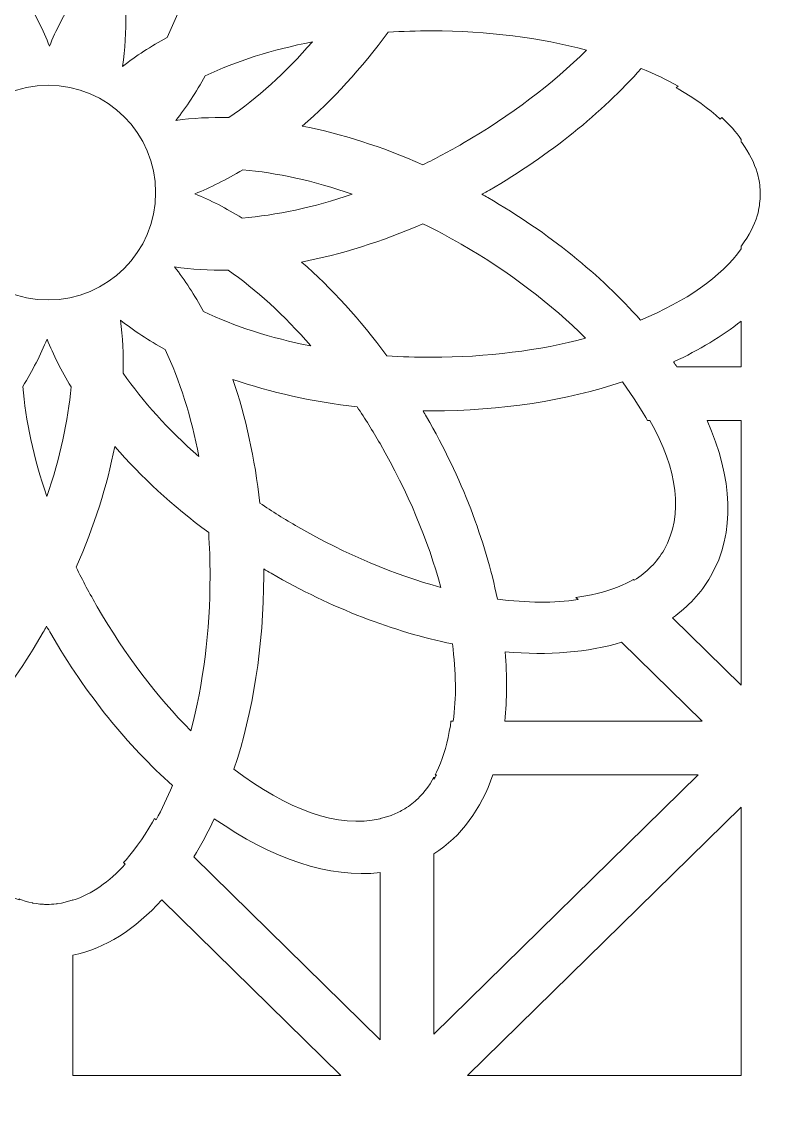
# Model space of a CAD drawing. Header units: centimetres. Extents: x -8.9 to 5.7, y -11.4 to 13.6.
# Drawn here: x -5.725 to -3.988, y 9.296 to 11.79 of the extents above; entities that cross this region are included whole.
import ezdxf

# ---------------------------------------------------------------- set-up
doc = ezdxf.new("R2010")
doc.units = ezdxf.units.CM
doc.header["$MEASUREMENT"] = 0
doc.layers.add('layer 1', color=7, linetype='Continuous')

msp = doc.modelspace()

# ---------------------------------------------------------------- linework, layer by layer
at = {"layer": 'layer 1', "color": 177, "lineweight": 9}
for points, knots in [([(-2.44733, 13.6334), (-2.44733, 13.6334), (-2.44733, 13.37125), (-2.44733, 13.37125), (-2.44733, 13.37125), (-2.44733, 13.37125), (-2.44733, 13.19951), (-2.44733, 13.19951), (-2.44733, 13.19951), (-2.44733, 13.19951), (-2.44733, 11.94322), (-2.44733, 11.94322), (-2.44733, 11.94322), (-2.44733, 11.94322), (-2.44733, 11.77148), (-2.44733, 11.77148), (-2.44733, 11.77148), (-2.44733, 11.77148), (-2.44733, 11.73584), (-2.44733, 11.73584), (-2.44733, 11.73584), (-2.44733, 11.73584), (-2.44733, 11.5641), (-2.44733, 11.5641), (-2.44733, 11.5641), (-2.44733, 11.5641), (-2.44733, 10.30781), (-2.44733, 10.30781), (-2.44733, 10.30781), (-2.44733, 10.30781), (-2.44733, 10.13607), (-2.44733, 10.13607), (-2.44733, 10.13607), (-2.44733, 10.13607), (-2.44733, 10.10043), (-2.44733, 10.10043), (-2.44733, 10.10043), (-2.44733, 10.10043), (-2.44733, 9.92869), (-2.44733, 9.92869), (-2.44733, 9.92869), (-2.44733, 9.92869), (-2.44733, 8.6724), (-2.44733, 8.6724), (-2.44733, 8.6724), (-2.44733, 8.6724), (-2.44733, 8.50066), (-2.44733, 8.50066), (-2.44733, 8.50066), (-2.44733, 8.50066), (-2.44733, 8.46502), (-2.44733, 8.46502), (-2.44733, 8.46502), (-2.44733, 8.46502), (-2.44733, 8.29328), (-2.44733, 8.29328), (-2.44733, 8.29328), (-2.44733, 8.29328), (-2.44733, 7.03699), (-2.44733, 7.03699), (-2.44733, 7.03699), (-2.44733, 7.03699), (-2.44733, 6.86525), (-2.44733, 6.86525), (-2.44733, 6.86525), (-2.44733, 6.86525), (-2.44733, 6.82962), (-2.44733, 6.82962), (-2.44733, 6.82962), (-2.44733, 6.82962), (-2.44733, 6.65787), (-2.44733, 6.65787), (-2.44733, 6.65787), (-2.44733, 6.65787), (-2.44733, 5.40159), (-2.44733, 5.40159), (-2.44733, 5.40159), (-2.44733, 5.40159), (-2.44733, 5.22984), (-2.44733, 5.22984), (-2.44733, 5.22984), (-2.44733, 5.22984), (-2.44733, 5.19421), (-2.44733, 5.19421), (-2.44733, 5.19421), (-2.44733, 5.19421), (-2.44733, 5.02246), (-2.44733, 5.02246), (-2.44733, 5.02246), (-2.44733, 5.02246), (-2.44733, 3.76618), (-2.44733, 3.76618), (-2.44733, 3.76618), (-2.44733, 3.76618), (-2.44733, 3.59443), (-2.44733, 3.59443), (-2.44733, 3.59443), (-2.44733, 3.59443), (-2.44733, 3.5588), (-2.44733, 3.5588), (-2.44733, 3.5588), (-2.44733, 3.5588), (-2.44733, 3.38706), (-2.44733, 3.38706), (-2.44733, 3.38706), (-2.44733, 3.38706), (-2.44733, 2.13077), (-2.44733, 2.13077), (-2.44733, 2.13077), (-2.44733, 2.13077), (-2.44733, 1.95902), (-2.44733, 1.95902), (-2.44733, 1.95902), (-2.44733, 1.95902), (-2.44733, 1.92339), (-2.44733, 1.92339), (-2.44733, 1.92339), (-2.44733, 1.92339), (-2.44733, 1.75165), (-2.44733, 1.75165), (-2.44733, 1.75165), (-2.44733, 1.75165), (-2.44733, 0.49536), (-2.44733, 0.49536), (-2.44733, 0.49536), (-2.44733, 0.49536), (-2.44733, 0.32362), (-2.44733, 0.32362), (-2.44733, 0.32362), (-2.44733, 0.32362), (-2.44733, 0.28798), (-2.44733, 0.28798), (-2.44733, 0.28798), (-2.44733, 0.28798), (-2.44733, 0.11624), (-2.44733, 0.11624), (-2.44733, 0.11624), (-2.44733, 0.11624), (-2.44733, -1.14005), (-2.44733, -1.14005), (-2.44733, -1.14005), (-2.44733, -1.14005), (-2.44733, -1.31179), (-2.44733, -1.31179), (-2.44733, -1.31179), (-2.44733, -1.31179), (-2.44733, -1.34743), (-2.44733, -1.34743), (-2.44733, -1.34743), (-2.44733, -1.34743), (-2.44733, -1.51917), (-2.44733, -1.51917), (-2.44733, -1.51917), (-2.44733, -1.51917), (-2.44733, -2.77546), (-2.44733, -2.77546), (-2.44733, -2.77546), (-2.44733, -2.77546), (-2.44733, -2.9472), (-2.44733, -2.9472), (-2.44733, -2.9472), (-2.44733, -2.9472), (-2.44733, -2.98284), (-2.44733, -2.98284), (-2.44733, -2.98284), (-2.44733, -2.98284), (-2.44733, -3.15458), (-2.44733, -3.15458), (-2.44733, -3.15458), (-2.44733, -3.15458), (-2.44733, -4.41087), (-2.44733, -4.41087), (-2.44733, -4.41087), (-2.44733, -4.41087), (-2.44733, -4.58261), (-2.44733, -4.58261), (-2.44733, -4.58261), (-2.44733, -4.58261), (-2.44733, -4.61824), (-2.44733, -4.61824), (-2.44733, -4.61824), (-2.44733, -4.61824), (-2.44733, -4.78999), (-2.44733, -4.78999), (-2.44733, -4.78999), (-2.44733, -4.78999), (-2.44733, -6.04627), (-2.44733, -6.04627), (-2.44733, -6.04627), (-2.44733, -6.04627), (-2.44733, -6.21802), (-2.44733, -6.21802), (-2.44733, -6.21802), (-2.44733, -6.21802), (-2.44733, -6.25365), (-2.44733, -6.25365), (-2.44733, -6.25365), (-2.44733, -6.25365), (-2.44733, -6.4254), (-2.44733, -6.4254), (-2.44733, -6.4254), (-2.44733, -6.4254), (-2.44733, -7.68168), (-2.44733, -7.68168), (-2.44733, -7.68168), (-2.44733, -7.68168), (-2.44733, -7.85343), (-2.44733, -7.85343), (-2.44733, -7.85343), (-2.44733, -7.85343), (-2.44733, -7.88906), (-2.44733, -7.88906), (-2.44733, -7.88906), (-2.44733, -7.88906), (-2.44733, -8.06081), (-2.44733, -8.06081), (-2.44733, -8.06081), (-2.44733, -8.06081), (-2.44733, -9.31709), (-2.44733, -9.31709), (-2.44733, -9.31709), (-2.44733, -9.31709), (-2.44733, -9.48884), (-2.44733, -9.48884), (-2.44733, -9.48884), (-2.44733, -9.48884), (-2.44733, -9.52447), (-2.44733, -9.52447), (-2.44733, -9.52447), (-2.44733, -9.52447), (-2.44733, -9.69621), (-2.44733, -9.69621), (-2.44733, -9.69621), (-2.44733, -9.69621), (-2.44733, -10.9525), (-2.44733, -10.9525), (-2.44733, -10.9525), (-2.44733, -10.9525), (-2.44733, -11.12424), (-2.44733, -11.12424), (-2.44733, -11.12424), (-2.44733, -11.12424), (-2.44733, -11.37676), (-2.44733, -11.37676), (-2.44733, -11.37676), (-2.44733, -11.37676), (-3.68212, -11.37676), (-3.68212, -11.37676), (-3.68212, -11.37676), (-3.68212, -11.37676), (-3.85722, -11.37676), (-3.85722, -11.37676), (-3.85722, -11.37676), (-3.85722, -11.37676), (-4.16069, -11.37676), (-4.16069, -11.37676), (-4.16069, -11.37676), (-4.16069, -11.37676), (-4.33579, -11.37676), (-4.33579, -11.37676), (-4.33579, -11.37676), (-4.33579, -11.37676), (-5.34947, -11.37676), (-5.34947, -11.37676), (-5.34947, -11.37676), (-5.34947, -11.37676), (-5.52456, -11.37676), (-5.52456, -11.37676), (-5.52456, -11.37676), (-5.52456, -11.37676), (-5.82803, -11.37676), (-5.82803, -11.37676), (-5.82803, -11.37676), (-5.82803, -11.37676), (-6.00313, -11.37676), (-6.00313, -11.37676), (-6.00313, -11.37676), (-6.00313, -11.37676), (-7.01681, -11.37676), (-7.01681, -11.37676), (-7.01681, -11.37676), (-7.01681, -11.37676), (-7.19191, -11.37676), (-7.19191, -11.37676), (-7.19191, -11.37676), (-7.19191, -11.37676), (-7.49538, -11.37676), (-7.49538, -11.37676), (-7.49538, -11.37676), (-7.49538, -11.37676), (-7.67048, -11.37676), (-7.67048, -11.37676), (-7.67048, -11.37676), (-7.67048, -11.37676), (-8.92686, -11.37676), (-8.92686, -11.37676), (-8.92686, -11.37676), (-8.92686, -11.37676), (-8.92686, -11.14541), (-8.92686, -11.14541), (-8.92686, -11.14541), (-8.92686, -11.14541), (-8.92686, -10.97367), (-8.92686, -10.97367), (-8.92686, -10.97367), (-8.92686, -10.97367), (-8.92686, -9.67505), (-8.92686, -9.67505), (-8.92686, -9.67505), (-8.92686, -9.67505), (-8.92686, -9.33826), (-8.92686, -9.33826), (-8.92686, -9.33826), (-8.92686, -9.33826), (-8.92686, -8.03964), (-8.92686, -8.03964), (-8.92686, -8.03964), (-8.92686, -8.03964), (-8.92686, -7.70285), (-8.92686, -7.70285), (-8.92686, -7.70285), (-8.92686, -7.70285), (-8.92686, -6.40423), (-8.92686, -6.40423), (-8.92686, -6.40423), (-8.92686, -6.40423), (-8.92686, -6.06744), (-8.92686, -6.06744), (-8.92686, -6.06744), (-8.92686, -6.06744), (-8.92686, -4.76882), (-8.92686, -4.76882), (-8.92686, -4.76882), (-8.92686, -4.76882), (-8.92686, -4.43203), (-8.92686, -4.43203), (-8.92686, -4.43203), (-8.92686, -4.43203), (-8.92686, -3.13341), (-8.92686, -3.13341), (-8.92686, -3.13341), (-8.92686, -3.13341), (-8.92686, -2.79663), (-8.92686, -2.79663), (-8.92686, -2.79663), (-8.92686, -2.79663), (-8.92686, -1.498), (-8.92686, -1.498), (-8.92686, -1.498), (-8.92686, -1.498), (-8.92686, -1.16122), (-8.92686, -1.16122), (-8.92686, -1.16122), (-8.92686, -1.16122), (-8.92686, 0.13741), (-8.92686, 0.13741), (-8.92686, 0.13741), (-8.92686, 0.13741), (-8.92686, 0.47419), (-8.92686, 0.47419), (-8.92686, 0.47419), (-8.92686, 0.47419), (-8.92686, 1.77282), (-8.92686, 1.77282), (-8.92686, 1.77282), (-8.92686, 1.77282), (-8.92686, 2.1096), (-8.92686, 2.1096), (-8.92686, 2.1096), (-8.92686, 2.1096), (-8.92686, 3.40822), (-8.92686, 3.40822), (-8.92686, 3.40822), (-8.92686, 3.40822), (-8.92686, 3.74501), (-8.92686, 3.74501), (-8.92686, 3.74501), (-8.92686, 3.74501), (-8.92686, 5.04363), (-8.92686, 5.04363), (-8.92686, 5.04363), (-8.92686, 5.04363), (-8.92686, 5.38042), (-8.92686, 5.38042), (-8.92686, 5.38042), (-8.92686, 5.38042), (-8.92686, 6.67904), (-8.92686, 6.67904), (-8.92686, 6.67904), (-8.92686, 6.67904), (-8.92686, 7.01583), (-8.92686, 7.01583), (-8.92686, 7.01583), (-8.92686, 7.01583), (-8.92686, 8.31445), (-8.92686, 8.31445), (-8.92686, 8.31445), (-8.92686, 8.31445), (-8.92686, 8.65124), (-8.92686, 8.65124), (-8.92686, 8.65124), (-8.92686, 8.65124), (-8.92686, 9.94986), (-8.92686, 9.94986), (-8.92686, 9.94986), (-8.92686, 9.94986), (-8.92686, 10.28664), (-8.92686, 10.28664), (-8.92686, 10.28664), (-8.92686, 10.28664), (-8.92686, 11.58527), (-8.92686, 11.58527), (-8.92686, 11.58527), (-8.92686, 11.58527), (-8.92686, 11.92205), (-8.92686, 11.92205), (-8.92686, 11.92205), (-8.92686, 11.92205), (-8.92686, 13.22068), (-8.92686, 13.22068), (-8.92686, 13.22068), (-8.92686, 13.22068), (-8.92686, 13.39242), (-8.92686, 13.39242), (-8.92686, 13.39242), (-8.92686, 13.39242), (-8.92686, 13.6334), (-8.92686, 13.6334), (-8.92686, 13.6334), (-8.92686, 13.6334), (-7.6803, 13.6334), (-7.6803, 13.6334), (-7.6803, 13.6334), (-7.6803, 13.6334), (-7.5052, 13.6334), (-7.5052, 13.6334), (-7.5052, 13.6334), (-7.5052, 13.6334), (-7.18209, 13.6334), (-7.18209, 13.6334), (-7.18209, 13.6334), (-7.18209, 13.6334), (-7.00699, 13.6334), (-7.00699, 13.6334), (-7.00699, 13.6334), (-7.00699, 13.6334), (-6.01295, 13.6334), (-6.01295, 13.6334), (-6.01295, 13.6334), (-6.01295, 13.6334), (-5.83785, 13.6334), (-5.83785, 13.6334), (-5.83785, 13.6334), (-5.83785, 13.6334), (-5.51475, 13.6334), (-5.51475, 13.6334), (-5.51475, 13.6334), (-5.51475, 13.6334), (-5.33965, 13.6334), (-5.33965, 13.6334), (-5.33965, 13.6334), (-5.33965, 13.6334), (-4.34561, 13.6334), (-4.34561, 13.6334), (-4.34561, 13.6334), (-4.34561, 13.6334), (-4.17051, 13.6334), (-4.17051, 13.6334), (-4.17051, 13.6334), (-4.17051, 13.6334), (-3.8474, 13.6334), (-3.8474, 13.6334), (-3.8474, 13.6334), (-3.8474, 13.6334), (-3.6723, 13.6334), (-3.6723, 13.6334), (-3.6723, 13.6334), (-3.6723, 13.6334), (-2.44733, 13.6334), (-2.44733, 13.6334)], [0, 0, 0, 0, 0.0082645, 0.0082645, 0.0082645, 0.0082645, 0.0165289, 0.0165289, 0.0165289, 0.0165289, 0.0247934, 0.0247934, 0.0247934, 0.0247934, 0.0330579, 0.0330579, 0.0330579, 0.0330579, 0.0413223, 0.0413223, 0.0413223, 0.0413223, 0.0495868, 0.0495868, 0.0495868, 0.0495868, 0.0578512, 0.0578512, 0.0578512, 0.0578512, 0.0661157, 0.0661157, 0.0661157, 0.0661157, 0.0743802, 0.0743802, 0.0743802, 0.0743802, 0.0826446, 0.0826446, 0.0826446, 0.0826446, 0.0909091, 0.0909091, 0.0909091, 0.0909091, 0.0991736, 0.0991736, 0.0991736, 0.0991736, 0.107438, 0.107438, 0.107438, 0.107438, 0.1157025, 0.1157025, 0.1157025, 0.1157025, 0.1239669, 0.1239669, 0.1239669, 0.1239669, 0.1322314, 0.1322314, 0.1322314, 0.1322314, 0.1404959, 0.1404959, 0.1404959, 0.1404959, 0.1487603, 0.1487603, 0.1487603, 0.1487603, 0.1570248, 0.1570248, 0.1570248, 0.1570248, 0.1652893, 0.1652893, 0.1652893, 0.1652893, 0.1735537, 0.1735537, 0.1735537, 0.1735537, 0.1818182, 0.1818182, 0.1818182, 0.1818182, 0.1900826, 0.1900826, 0.1900826, 0.1900826, 0.1983471, 0.1983471, 0.1983471, 0.1983471, 0.2066116, 0.2066116, 0.2066116, 0.2066116, 0.214876, 0.214876, 0.214876, 0.214876, 0.2231405, 0.2231405, 0.2231405, 0.2231405, 0.231405, 0.231405, 0.231405, 0.231405, 0.2396694, 0.2396694, 0.2396694, 0.2396694, 0.2479339, 0.2479339, 0.2479339, 0.2479339, 0.2561983, 0.2561983, 0.2561983, 0.2561983, 0.2644628, 0.2644628, 0.2644628, 0.2644628, 0.2727273, 0.2727273, 0.2727273, 0.2727273, 0.2809917, 0.2809917, 0.2809917, 0.2809917, 0.2892562, 0.2892562, 0.2892562, 0.2892562, 0.2975207, 0.2975207, 0.2975207, 0.2975207, 0.3057851, 0.3057851, 0.3057851, 0.3057851, 0.3140496, 0.3140496, 0.3140496, 0.3140496, 0.322314, 0.322314, 0.322314, 0.322314, 0.3305785, 0.3305785, 0.3305785, 0.3305785, 0.338843, 0.338843, 0.338843, 0.338843, 0.3471074, 0.3471074, 0.3471074, 0.3471074, 0.3553719, 0.3553719, 0.3553719, 0.3553719, 0.3636364, 0.3636364, 0.3636364, 0.3636364, 0.3719008, 0.3719008, 0.3719008, 0.3719008, 0.3801653, 0.3801653, 0.3801653, 0.3801653, 0.3884298, 0.3884298, 0.3884298, 0.3884298, 0.3966942, 0.3966942, 0.3966942, 0.3966942, 0.4049587, 0.4049587, 0.4049587, 0.4049587, 0.4132231, 0.4132231, 0.4132231, 0.4132231, 0.4214876, 0.4214876, 0.4214876, 0.4214876, 0.4297521, 0.4297521, 0.4297521, 0.4297521, 0.4380165, 0.4380165, 0.4380165, 0.4380165, 0.446281, 0.446281, 0.446281, 0.446281, 0.4545455, 0.4545455, 0.4545455, 0.4545455, 0.4628099, 0.4628099, 0.4628099, 0.4628099, 0.4710744, 0.4710744, 0.4710744, 0.4710744, 0.4793388, 0.4793388, 0.4793388, 0.4793388, 0.4876033, 0.4876033, 0.4876033, 0.4876033, 0.4958678, 0.4958678, 0.4958678, 0.4958678, 0.5041322, 0.5041322, 0.5041322, 0.5041322, 0.5123967, 0.5123967, 0.5123967, 0.5123967, 0.5206612, 0.5206612, 0.5206612, 0.5206612, 0.5289256, 0.5289256, 0.5289256, 0.5289256, 0.5371901, 0.5371901, 0.5371901, 0.5371901, 0.5454545, 0.5454545, 0.5454545, 0.5454545, 0.553719, 0.553719, 0.553719, 0.553719, 0.5619835, 0.5619835, 0.5619835, 0.5619835, 0.5702479, 0.5702479, 0.5702479, 0.5702479, 0.5785124, 0.5785124, 0.5785124, 0.5785124, 0.5867769, 0.5867769, 0.5867769, 0.5867769, 0.5950413, 0.5950413, 0.5950413, 0.5950413, 0.6033058, 0.6033058, 0.6033058, 0.6033058, 0.6115702, 0.6115702, 0.6115702, 0.6115702, 0.6198347, 0.6198347, 0.6198347, 0.6198347, 0.6280992, 0.6280992, 0.6280992, 0.6280992, 0.6363636, 0.6363636, 0.6363636, 0.6363636, 0.6446281, 0.6446281, 0.6446281, 0.6446281, 0.6528926, 0.6528926, 0.6528926, 0.6528926, 0.661157, 0.661157, 0.661157, 0.661157, 0.6694215, 0.6694215, 0.6694215, 0.6694215, 0.677686, 0.677686, 0.677686, 0.677686, 0.6859504, 0.6859504, 0.6859504, 0.6859504, 0.6942149, 0.6942149, 0.6942149, 0.6942149, 0.7024793, 0.7024793, 0.7024793, 0.7024793, 0.7107438, 0.7107438, 0.7107438, 0.7107438, 0.7190083, 0.7190083, 0.7190083, 0.7190083, 0.7272727, 0.7272727, 0.7272727, 0.7272727, 0.7355372, 0.7355372, 0.7355372, 0.7355372, 0.7438017, 0.7438017, 0.7438017, 0.7438017, 0.7520661, 0.7520661, 0.7520661, 0.7520661, 0.7603306, 0.7603306, 0.7603306, 0.7603306, 0.768595, 0.768595, 0.768595, 0.768595, 0.7768595, 0.7768595, 0.7768595, 0.7768595, 0.785124, 0.785124, 0.785124, 0.785124, 0.7933884, 0.7933884, 0.7933884, 0.7933884, 0.8016529, 0.8016529, 0.8016529, 0.8016529, 0.8099174, 0.8099174, 0.8099174, 0.8099174, 0.8181818, 0.8181818, 0.8181818, 0.8181818, 0.8264463, 0.8264463, 0.8264463, 0.8264463, 0.8347107, 0.8347107, 0.8347107, 0.8347107, 0.8429752, 0.8429752, 0.8429752, 0.8429752, 0.8512397, 0.8512397, 0.8512397, 0.8512397, 0.8595041, 0.8595041, 0.8595041, 0.8595041, 0.8677686, 0.8677686, 0.8677686, 0.8677686, 0.8760331, 0.8760331, 0.8760331, 0.8760331, 0.8842975, 0.8842975, 0.8842975, 0.8842975, 0.892562, 0.892562, 0.892562, 0.892562, 0.9008264, 0.9008264, 0.9008264, 0.9008264, 0.9090909, 0.9090909, 0.9090909, 0.9090909, 0.9173554, 0.9173554, 0.9173554, 0.9173554, 0.9256198, 0.9256198, 0.9256198, 0.9256198, 0.9338843, 0.9338843, 0.9338843, 0.9338843, 0.9421488, 0.9421488, 0.9421488, 0.9421488, 0.9504132, 0.9504132, 0.9504132, 0.9504132, 0.9586777, 0.9586777, 0.9586777, 0.9586777, 0.9669421, 0.9669421, 0.9669421, 0.9669421, 0.9752066, 0.9752066, 0.9752066, 0.9752066, 0.9834711, 0.9834711, 0.9834711, 0.9834711, 1, 1, 1, 1]), ([(-5.7164, 11.84442), (-5.69408, 11.80743), (-5.67552, 11.77044), (-5.66107, 11.73391), (-5.66107, 11.73391), (-5.64636, 11.77008), (-5.62767, 11.80668), (-5.60528, 11.84325), (-5.60528, 11.84325), (-5.6113, 11.92148), (-5.62977, 12.00777), (-5.66044, 12.09743), (-5.66044, 12.09743), (-5.69121, 12.00829), (-5.70995, 11.92242), (-5.7164, 11.84442)], [0, 0, 0, 0, 0.2, 0.2, 0.2, 0.2, 0.4, 0.4, 0.4, 0.4, 0.6, 0.6, 0.6, 0.6, 1, 1, 1, 1]), ([(-5.48508, 11.81055), (-5.48424, 11.76738), (-5.48666, 11.72608), (-5.49241, 11.68724), (-5.49241, 11.68724), (-5.46158, 11.71121), (-5.42709, 11.73355), (-5.38941, 11.75402), (-5.38941, 11.75402), (-5.35552, 11.82477), (-5.32837, 11.90872), (-5.31012, 12.00168), (-5.31012, 12.00168), (-5.38133, 11.93988), (-5.4405, 11.87488), (-5.48508, 11.81055)], [0, 0, 0, 0, 0.2, 0.2, 0.2, 0.2, 0.4, 0.4, 0.4, 0.4, 0.6, 0.6, 0.6, 0.6, 1, 1, 1, 1]), ([(-5.07768, 11.54928), (-4.98787, 11.53153), (-4.89378, 11.50182), (-4.79925, 11.46021), (-4.79925, 11.46021), (-4.76881, 11.47513), (-4.73832, 11.49137), (-4.70793, 11.50892), (-4.70793, 11.50892), (-4.59665, 11.57317), (-4.4998, 11.64745), (-4.42196, 11.72475), (-4.42196, 11.72475), (-4.52848, 11.75311), (-4.6502, 11.7692), (-4.77947, 11.7692), (-4.77947, 11.7692), (-4.81335, 11.7692), (-4.8467, 11.76807), (-4.87941, 11.76593), (-4.87941, 11.76593), (-4.94101, 11.68234), (-5.00823, 11.60947), (-5.07768, 11.54928)], [0, 0, 0, 0, 0.1428571, 0.1428571, 0.1428571, 0.1428571, 0.2857143, 0.2857143, 0.2857143, 0.2857143, 0.4285714, 0.4285714, 0.4285714, 0.4285714, 0.5714286, 0.5714286, 0.5714286, 0.5714286, 0.7142857, 0.7142857, 0.7142857, 0.7142857, 1, 1, 1, 1]), ([(-5.36976, 11.5624), (-5.33105, 11.56775), (-5.28998, 11.56989), (-5.24707, 11.56878), (-5.24707, 11.56878), (-5.18235, 11.61309), (-5.11689, 11.67223), (-5.05459, 11.74361), (-5.05459, 11.74361), (-5.14718, 11.72569), (-5.23092, 11.69898), (-5.30169, 11.66556), (-5.30169, 11.66556), (-5.32256, 11.62773), (-5.34534, 11.59318), (-5.36976, 11.5624)], [0, 0, 0, 0, 0.2, 0.2, 0.2, 0.2, 0.4, 0.4, 0.4, 0.4, 0.6, 0.6, 0.6, 0.6, 1, 1, 1, 1]), ([(-4.06467, 11.26643), (-4.06467, 11.26643), (-4.06467, 11.27223), (-4.06467, 11.27223), (-4.06467, 11.27223), (-4.06467, 11.27223), (-4.06411, 11.27297), (-4.06411, 11.27297), (-4.06411, 11.27297), (-4.06411, 11.27297), (-4.05775, 11.28194), (-4.05775, 11.28194), (-4.05775, 11.28194), (-4.05775, 11.28194), (-4.05195, 11.29085), (-4.05195, 11.29085), (-4.05195, 11.29085), (-4.05195, 11.29085), (-4.04668, 11.29969), (-4.04668, 11.29969), (-4.04668, 11.29969), (-4.04668, 11.29969), (-4.04194, 11.30844), (-4.04194, 11.30844), (-4.04194, 11.30844), (-4.04194, 11.30844), (-4.03771, 11.3171), (-4.03771, 11.3171), (-4.03771, 11.3171), (-4.03771, 11.3171), (-4.03398, 11.32566), (-4.03398, 11.32566), (-4.03398, 11.32566), (-4.03398, 11.32566), (-4.03074, 11.33414), (-4.03074, 11.33414), (-4.03074, 11.33414), (-4.03074, 11.33414), (-4.02796, 11.34254), (-4.02796, 11.34254), (-4.02796, 11.34254), (-4.02796, 11.34254), (-4.02609, 11.34926), (-4.02609, 11.34926), (-4.02609, 11.34926), (-4.02282, 11.36345), (-4.02115, 11.37787), (-4.02115, 11.39248), (-4.02115, 11.39248), (-4.02115, 11.40656), (-4.02272, 11.42044), (-4.02574, 11.43411), (-4.02574, 11.43411), (-4.02574, 11.43411), (-4.02791, 11.44191), (-4.02791, 11.44191), (-4.02791, 11.44191), (-4.02791, 11.44191), (-4.03067, 11.45028), (-4.03067, 11.45028), (-4.03067, 11.45028), (-4.03067, 11.45028), (-4.03389, 11.45873), (-4.03389, 11.45873), (-4.03389, 11.45873), (-4.03389, 11.45873), (-4.03759, 11.46726), (-4.03759, 11.46726), (-4.03759, 11.46726), (-4.03759, 11.46726), (-4.04179, 11.47589), (-4.04179, 11.47589), (-4.04179, 11.47589), (-4.04179, 11.47589), (-4.04649, 11.48461), (-4.04649, 11.48461), (-4.04649, 11.48461), (-4.04649, 11.48461), (-4.05172, 11.4934), (-4.05172, 11.4934), (-4.05172, 11.4934), (-4.05172, 11.4934), (-4.05748, 11.50229), (-4.05748, 11.50229), (-4.05748, 11.50229), (-4.05748, 11.50229), (-4.06379, 11.51123), (-4.06379, 11.51123), (-4.06379, 11.51123), (-4.06379, 11.51123), (-4.06467, 11.51239), (-4.06467, 11.51239), (-4.06467, 11.51239), (-4.06467, 11.51239), (-4.06467, 11.51853), (-4.06467, 11.51853), (-4.06467, 11.51853), (-4.07718, 11.53602), (-4.0922, 11.55292), (-4.10955, 11.56912), (-4.10955, 11.56912), (-4.10955, 11.56912), (-4.11329, 11.56546), (-4.11329, 11.56546), (-4.11329, 11.56546), (-4.11329, 11.56546), (-4.11333, 11.5655), (-4.11333, 11.5655), (-4.11333, 11.5655), (-4.11333, 11.5655), (-4.12355, 11.5745), (-4.12355, 11.5745), (-4.12355, 11.5745), (-4.12355, 11.5745), (-4.13431, 11.58344), (-4.13431, 11.58344), (-4.13431, 11.58344), (-4.13431, 11.58344), (-4.14562, 11.59231), (-4.14562, 11.59231), (-4.14562, 11.59231), (-4.14562, 11.59231), (-4.15747, 11.6011), (-4.15747, 11.6011), (-4.15747, 11.6011), (-4.15747, 11.6011), (-4.16985, 11.60979), (-4.16985, 11.60979), (-4.16985, 11.60979), (-4.16985, 11.60979), (-4.18275, 11.61835), (-4.18275, 11.61835), (-4.18275, 11.61835), (-4.18275, 11.61835), (-4.19617, 11.62679), (-4.19617, 11.62679), (-4.19617, 11.62679), (-4.19617, 11.62679), (-4.21008, 11.63509), (-4.21008, 11.63509), (-4.21008, 11.63509), (-4.21008, 11.63509), (-4.21472, 11.63771), (-4.21472, 11.63771), (-4.21472, 11.63771), (-4.21472, 11.63771), (-4.21074, 11.64161), (-4.21074, 11.64161), (-4.21074, 11.64161), (-4.23684, 11.65631), (-4.26519, 11.66998), (-4.29556, 11.6825), (-4.29556, 11.6825), (-4.38689, 11.5799), (-4.50586, 11.48262), (-4.64602, 11.40169), (-4.64602, 11.40169), (-4.65171, 11.39841), (-4.65741, 11.39517), (-4.66311, 11.39197), (-4.66311, 11.39197), (-4.65853, 11.38939), (-4.65395, 11.38681), (-4.64938, 11.38417), (-4.64938, 11.38417), (-4.50844, 11.30281), (-4.38896, 11.20491), (-4.29743, 11.10168), (-4.29743, 11.10168), (-4.19242, 11.14469), (-4.11111, 11.20146), (-4.06467, 11.26643)], [0, 0, 0, 0, 0.0227273, 0.0227273, 0.0227273, 0.0227273, 0.0454545, 0.0454545, 0.0454545, 0.0454545, 0.0681818, 0.0681818, 0.0681818, 0.0681818, 0.0909091, 0.0909091, 0.0909091, 0.0909091, 0.1136364, 0.1136364, 0.1136364, 0.1136364, 0.1363636, 0.1363636, 0.1363636, 0.1363636, 0.1590909, 0.1590909, 0.1590909, 0.1590909, 0.1818182, 0.1818182, 0.1818182, 0.1818182, 0.2045455, 0.2045455, 0.2045455, 0.2045455, 0.2272727, 0.2272727, 0.2272727, 0.2272727, 0.25, 0.25, 0.25, 0.25, 0.2727273, 0.2727273, 0.2727273, 0.2727273, 0.2954545, 0.2954545, 0.2954545, 0.2954545, 0.3181818, 0.3181818, 0.3181818, 0.3181818, 0.3409091, 0.3409091, 0.3409091, 0.3409091, 0.3636364, 0.3636364, 0.3636364, 0.3636364, 0.3863636, 0.3863636, 0.3863636, 0.3863636, 0.4090909, 0.4090909, 0.4090909, 0.4090909, 0.4318182, 0.4318182, 0.4318182, 0.4318182, 0.4545455, 0.4545455, 0.4545455, 0.4545455, 0.4772727, 0.4772727, 0.4772727, 0.4772727, 0.5, 0.5, 0.5, 0.5, 0.5227273, 0.5227273, 0.5227273, 0.5227273, 0.5454545, 0.5454545, 0.5454545, 0.5454545, 0.5681818, 0.5681818, 0.5681818, 0.5681818, 0.5909091, 0.5909091, 0.5909091, 0.5909091, 0.6136364, 0.6136364, 0.6136364, 0.6136364, 0.6363636, 0.6363636, 0.6363636, 0.6363636, 0.6590909, 0.6590909, 0.6590909, 0.6590909, 0.6818182, 0.6818182, 0.6818182, 0.6818182, 0.7045455, 0.7045455, 0.7045455, 0.7045455, 0.7272727, 0.7272727, 0.7272727, 0.7272727, 0.75, 0.75, 0.75, 0.75, 0.7727273, 0.7727273, 0.7727273, 0.7727273, 0.7954545, 0.7954545, 0.7954545, 0.7954545, 0.8181818, 0.8181818, 0.8181818, 0.8181818, 0.8409091, 0.8409091, 0.8409091, 0.8409091, 0.8636364, 0.8636364, 0.8636364, 0.8636364, 0.8863636, 0.8863636, 0.8863636, 0.8863636, 0.9090909, 0.9090909, 0.9090909, 0.9090909, 0.9318182, 0.9318182, 0.9318182, 0.9318182, 0.9545455, 0.9545455, 0.9545455, 0.9545455, 1, 1, 1, 1]), ([(-5.41616, 11.39584), (-5.41616, 11.25902), (-5.52712, 11.14806), (-5.66393, 11.14806), (-5.66393, 11.14806), (-5.80075, 11.14806), (-5.91171, 11.25902), (-5.91171, 11.39584), (-5.91171, 11.39584), (-5.91171, 11.53265), (-5.80075, 11.64361), (-5.66393, 11.64361), (-5.66393, 11.64361), (-5.52712, 11.64361), (-5.41616, 11.53265), (-5.41616, 11.39584)], [0, 0, 0, 0, 0.2, 0.2, 0.2, 0.2, 0.4, 0.4, 0.4, 0.4, 0.6, 0.6, 0.6, 0.6, 1, 1, 1, 1]), ([(-5.21534, 11.44834), (-5.13734, 11.44188), (-5.05147, 11.42312), (-4.96235, 11.39235), (-4.96235, 11.39235), (-5.05199, 11.36169), (-5.13827, 11.34321), (-5.21648, 11.3372), (-5.21648, 11.3372), (-5.25308, 11.35961), (-5.28971, 11.37829), (-5.32591, 11.39301), (-5.32591, 11.39301), (-5.28936, 11.40746), (-5.25235, 11.426), (-5.21534, 11.44834)], [0, 0, 0, 0, 0.2, 0.2, 0.2, 0.2, 0.4, 0.4, 0.4, 0.4, 0.6, 0.6, 0.6, 0.6, 1, 1, 1, 1]), ([(-4.79943, 11.32408), (-4.77005, 11.30959), (-4.74061, 11.29388), (-4.71128, 11.27695), (-4.71128, 11.27695), (-4.59933, 11.21231), (-4.50197, 11.13752), (-4.4239, 11.05971), (-4.4239, 11.05971), (-4.52996, 11.03167), (-4.65097, 11.01577), (-4.77947, 11.01577), (-4.77947, 11.01577), (-4.81456, 11.01577), (-4.84909, 11.01695), (-4.88291, 11.01925), (-4.88291, 11.01925), (-4.94396, 11.10254), (-5.01059, 11.17532), (-5.0795, 11.23559), (-5.0795, 11.23559), (-4.98924, 11.25299), (-4.89458, 11.28249), (-4.79943, 11.32408)], [0, 0, 0, 0, 0.1428571, 0.1428571, 0.1428571, 0.1428571, 0.2857143, 0.2857143, 0.2857143, 0.2857143, 0.4285714, 0.4285714, 0.4285714, 0.4285714, 0.5714286, 0.5714286, 0.5714286, 0.5714286, 0.7142857, 0.7142857, 0.7142857, 0.7142857, 1, 1, 1, 1]), ([(-5.2492, 11.21702), (-5.18487, 11.17242), (-5.11989, 11.11324), (-5.05808, 11.04203), (-5.05808, 11.04203), (-5.15103, 11.06029), (-5.23499, 11.08741), (-5.30573, 11.1213), (-5.30573, 11.1213), (-5.32623, 11.15902), (-5.34862, 11.19353), (-5.37261, 11.22438), (-5.37261, 11.22438), (-5.33374, 11.21862), (-5.29241, 11.21617), (-5.2492, 11.21702)], [0, 0, 0, 0, 0.2, 0.2, 0.2, 0.2, 0.4, 0.4, 0.4, 0.4, 0.6, 0.6, 0.6, 0.6, 1, 1, 1, 1]), ([(-5.31615, 10.78648), (-5.38754, 10.84879), (-5.44669, 10.91429), (-5.49102, 10.97903), (-5.49102, 10.97903), (-5.48991, 11.02189), (-5.49202, 11.06292), (-5.49736, 11.10159), (-5.49736, 11.10159), (-5.46657, 11.07717), (-5.43199, 11.0544), (-5.39414, 11.03353), (-5.39414, 11.03353), (-5.36074, 10.96276), (-5.33406, 10.87903), (-5.31615, 10.78648)], [0, 0, 0, 0, 0.2, 0.2, 0.2, 0.2, 0.4, 0.4, 0.4, 0.4, 0.6, 0.6, 0.6, 0.6, 1, 1, 1, 1]), ([(-4.06467, 11.09918), (-4.10944, 11.06413), (-4.16201, 11.03249), (-4.22094, 11.0051), (-4.22094, 11.0051), (-4.21832, 11.00133), (-4.21574, 10.99757), (-4.21319, 10.9938), (-4.21319, 10.9938), (-4.21319, 10.9938), (-4.06467, 10.9938), (-4.06467, 10.9938), (-4.06467, 10.9938), (-4.06467, 10.9938), (-4.06467, 11.09918), (-4.06467, 11.09918)], [0, 0, 0, 0, 0.2, 0.2, 0.2, 0.2, 0.4, 0.4, 0.4, 0.4, 0.6, 0.6, 0.6, 0.6, 1, 1, 1, 1]), ([(-5.61146, 10.94725), (-5.63379, 10.98424), (-5.65235, 11.02124), (-5.6668, 11.05777), (-5.6668, 11.05777), (-5.68151, 11.02161), (-5.7002, 10.985), (-5.72259, 10.94843), (-5.72259, 10.94843), (-5.71657, 10.8702), (-5.6981, 10.78391), (-5.66742, 10.69425), (-5.66742, 10.69425), (-5.63666, 10.78338), (-5.61791, 10.86925), (-5.61146, 10.94725)], [0, 0, 0, 0, 0.2, 0.2, 0.2, 0.2, 0.4, 0.4, 0.4, 0.4, 0.6, 0.6, 0.6, 0.6, 1, 1, 1, 1]), ([(-4.7581, 10.48472), (-4.86397, 10.51347), (-4.97672, 10.5602), (-5.088, 10.62445), (-5.088, 10.62445), (-5.11839, 10.642), (-5.14767, 10.6603), (-5.17582, 10.6792), (-5.17582, 10.6792), (-5.18705, 10.78185), (-5.20838, 10.87816), (-5.23791, 10.96481), (-5.23791, 10.96481), (-5.15104, 10.93476), (-5.05432, 10.91299), (-4.95113, 10.90144), (-4.95113, 10.90144), (-4.93293, 10.87419), (-4.91529, 10.84588), (-4.89836, 10.81655), (-4.89836, 10.81655), (-4.83372, 10.7046), (-4.7868, 10.59114), (-4.7581, 10.48472)], [0, 0, 0, 0, 0.1428571, 0.1428571, 0.1428571, 0.1428571, 0.2857143, 0.2857143, 0.2857143, 0.2857143, 0.4285714, 0.4285714, 0.4285714, 0.4285714, 0.5714286, 0.5714286, 0.5714286, 0.5714286, 0.7142857, 0.7142857, 0.7142857, 0.7142857, 1, 1, 1, 1]), ([(-4.44127, 10.45641), (-4.44127, 10.45641), (-4.44636, 10.46141), (-4.44636, 10.46141), (-4.44636, 10.46141), (-4.44636, 10.46141), (-4.43745, 10.46266), (-4.43745, 10.46266), (-4.43745, 10.46266), (-4.43745, 10.46266), (-4.42357, 10.46501), (-4.42357, 10.46501), (-4.42357, 10.46501), (-4.42357, 10.46501), (-4.41014, 10.46768), (-4.41014, 10.46768), (-4.41014, 10.46768), (-4.41014, 10.46768), (-4.39719, 10.47067), (-4.39719, 10.47067), (-4.39719, 10.47067), (-4.39719, 10.47067), (-4.3847, 10.47396), (-4.3847, 10.47396), (-4.3847, 10.47396), (-4.3847, 10.47396), (-4.37269, 10.47754), (-4.37269, 10.47754), (-4.37269, 10.47754), (-4.37269, 10.47754), (-4.36119, 10.4814), (-4.36119, 10.4814), (-4.36119, 10.4814), (-4.36119, 10.4814), (-4.35019, 10.48551), (-4.35019, 10.48551), (-4.35019, 10.48551), (-4.35019, 10.48551), (-4.33969, 10.48988), (-4.33969, 10.48988), (-4.33969, 10.48988), (-4.33969, 10.48988), (-4.3297, 10.49448), (-4.3297, 10.49448), (-4.3297, 10.49448), (-4.3297, 10.49448), (-4.32021, 10.49929), (-4.32021, 10.49929), (-4.32021, 10.49929), (-4.32021, 10.49929), (-4.31363, 10.50297), (-4.31363, 10.50297), (-4.31363, 10.50297), (-4.31363, 10.50297), (-4.31184, 10.50121), (-4.31184, 10.50121), (-4.31184, 10.50121), (-4.28275, 10.51958), (-4.25939, 10.543), (-4.24292, 10.57154), (-4.24292, 10.57154), (-4.19682, 10.65139), (-4.21237, 10.7579), (-4.27554, 10.86999), (-4.27554, 10.86999), (-4.27554, 10.86999), (-4.28142, 10.86999), (-4.28142, 10.86999), (-4.28142, 10.86999), (-4.28142, 10.86999), (-4.28504, 10.87648), (-4.28504, 10.87648), (-4.28504, 10.87648), (-4.28504, 10.87648), (-4.29345, 10.89074), (-4.29345, 10.89074), (-4.29345, 10.89074), (-4.29345, 10.89074), (-4.30236, 10.90509), (-4.30236, 10.90509), (-4.30236, 10.90509), (-4.30236, 10.90509), (-4.31177, 10.91952), (-4.31177, 10.91952), (-4.31177, 10.91952), (-4.31177, 10.91952), (-4.33866, 10.95889), (-4.33866, 10.95889), (-4.33866, 10.95889), (-4.46836, 10.91633), (-4.6189, 10.89195), (-4.77947, 10.89195), (-4.77947, 10.89195), (-4.78604, 10.89195), (-4.79259, 10.892), (-4.79913, 10.89208), (-4.79913, 10.89208), (-4.79646, 10.88755), (-4.79378, 10.88303), (-4.79113, 10.87846), (-4.79113, 10.87846), (-4.70977, 10.73752), (-4.65524, 10.593), (-4.62758, 10.45784), (-4.62758, 10.45784), (-4.55957, 10.44861), (-4.49655, 10.44808), (-4.44127, 10.45641)], [0, 0, 0, 0, 0.0357143, 0.0357143, 0.0357143, 0.0357143, 0.0714286, 0.0714286, 0.0714286, 0.0714286, 0.1071429, 0.1071429, 0.1071429, 0.1071429, 0.1428571, 0.1428571, 0.1428571, 0.1428571, 0.1785714, 0.1785714, 0.1785714, 0.1785714, 0.2142857, 0.2142857, 0.2142857, 0.2142857, 0.25, 0.25, 0.25, 0.25, 0.2857143, 0.2857143, 0.2857143, 0.2857143, 0.3214286, 0.3214286, 0.3214286, 0.3214286, 0.3571429, 0.3571429, 0.3571429, 0.3571429, 0.3928571, 0.3928571, 0.3928571, 0.3928571, 0.4285714, 0.4285714, 0.4285714, 0.4285714, 0.4642857, 0.4642857, 0.4642857, 0.4642857, 0.5, 0.5, 0.5, 0.5, 0.5357143, 0.5357143, 0.5357143, 0.5357143, 0.5714286, 0.5714286, 0.5714286, 0.5714286, 0.6071429, 0.6071429, 0.6071429, 0.6071429, 0.6428571, 0.6428571, 0.6428571, 0.6428571, 0.6785714, 0.6785714, 0.6785714, 0.6785714, 0.7142857, 0.7142857, 0.7142857, 0.7142857, 0.75, 0.75, 0.75, 0.75, 0.7857143, 0.7857143, 0.7857143, 0.7857143, 0.8214286, 0.8214286, 0.8214286, 0.8214286, 0.8571429, 0.8571429, 0.8571429, 0.8571429, 0.8928571, 0.8928571, 0.8928571, 0.8928571, 0.9285714, 0.9285714, 0.9285714, 0.9285714, 1, 1, 1, 1]), ([(-4.14357, 10.86999), (-4.08459, 10.73784), (-4.07759, 10.61027), (-4.13569, 10.50963), (-4.13569, 10.50963), (-4.1575, 10.47185), (-4.18719, 10.44013), (-4.22338, 10.41444), (-4.22338, 10.41444), (-4.22338, 10.41444), (-4.06467, 10.25877), (-4.06467, 10.25877), (-4.06467, 10.25877), (-4.06467, 10.25877), (-4.06467, 10.86999), (-4.06467, 10.86999), (-4.06467, 10.86999), (-4.06467, 10.86999), (-4.14357, 10.86999), (-4.14357, 10.86999)], [0, 0, 0, 0, 0.1666667, 0.1666667, 0.1666667, 0.1666667, 0.3333333, 0.3333333, 0.3333333, 0.3333333, 0.5, 0.5, 0.5, 0.5, 0.6666667, 0.6666667, 0.6666667, 0.6666667, 1, 1, 1, 1]), ([(-5.29382, 10.6113), (-5.3774, 10.67289), (-5.4503, 10.7401), (-5.51051, 10.80955), (-5.51051, 10.80955), (-5.52825, 10.71974), (-5.55793, 10.62567), (-5.59953, 10.53116), (-5.59953, 10.53116), (-5.58461, 10.50072), (-5.5684, 10.47022), (-5.55085, 10.43983), (-5.55085, 10.43983), (-5.48661, 10.32855), (-5.41232, 10.2317), (-5.33501, 10.15387), (-5.33501, 10.15387), (-5.30666, 10.26039), (-5.29057, 10.3821), (-5.29057, 10.51137), (-5.29057, 10.51137), (-5.29057, 10.54524), (-5.29168, 10.5786), (-5.29382, 10.6113)], [0, 0, 0, 0, 0.1428571, 0.1428571, 0.1428571, 0.1428571, 0.2857143, 0.2857143, 0.2857143, 0.2857143, 0.4285714, 0.4285714, 0.4285714, 0.4285714, 0.5714286, 0.5714286, 0.5714286, 0.5714286, 0.7142857, 0.7142857, 0.7142857, 0.7142857, 1, 1, 1, 1]), ([(-4.89791, 9.95074), (-4.89791, 9.95074), (-4.89791, 9.95167), (-4.89791, 9.95167), (-4.89791, 9.95167), (-4.89791, 9.95167), (-4.89156, 9.95298), (-4.89156, 9.95298), (-4.89156, 9.95298), (-4.89156, 9.95298), (-4.88318, 9.95514), (-4.88318, 9.95514), (-4.88318, 9.95514), (-4.88318, 9.95514), (-4.87506, 9.95764), (-4.87506, 9.95764), (-4.87506, 9.95764), (-4.87506, 9.95764), (-4.87288, 9.95843), (-4.87288, 9.95843), (-4.87288, 9.95843), (-4.86343, 9.96204), (-4.85428, 9.96637), (-4.84545, 9.97146), (-4.84545, 9.97146), (-4.83414, 9.97799), (-4.82364, 9.98561), (-4.81393, 9.99423), (-4.81393, 9.99423), (-4.81393, 9.99423), (-4.81152, 9.99646), (-4.81152, 9.99646), (-4.81152, 9.99646), (-4.81152, 9.99646), (-4.80548, 10.00262), (-4.80548, 10.00262), (-4.80548, 10.00262), (-4.80548, 10.00262), (-4.79961, 10.0092), (-4.79961, 10.0092), (-4.79961, 10.0092), (-4.79961, 10.0092), (-4.79391, 10.01621), (-4.79391, 10.01621), (-4.79391, 10.01621), (-4.79391, 10.01621), (-4.78836, 10.02368), (-4.78836, 10.02368), (-4.78836, 10.02368), (-4.78836, 10.02368), (-4.78299, 10.03163), (-4.78299, 10.03163), (-4.78299, 10.03163), (-4.78299, 10.03163), (-4.77779, 10.04006), (-4.77779, 10.04006), (-4.77779, 10.04006), (-4.77779, 10.04006), (-4.7741, 10.04664), (-4.7741, 10.04664), (-4.7741, 10.04664), (-4.7741, 10.04664), (-4.7741, 10.04204), (-4.7741, 10.04204), (-4.7741, 10.04204), (-4.77206, 10.04532), (-4.77009, 10.04868), (-4.76818, 10.0521), (-4.76818, 10.0521), (-4.76818, 10.0521), (-4.7712, 10.0521), (-4.7712, 10.0521), (-4.7712, 10.0521), (-4.7712, 10.0521), (-4.76798, 10.05842), (-4.76798, 10.05842), (-4.76798, 10.05842), (-4.76798, 10.05842), (-4.76338, 10.06836), (-4.76338, 10.06836), (-4.76338, 10.06836), (-4.76338, 10.06836), (-4.75902, 10.0788), (-4.75902, 10.0788), (-4.75902, 10.0788), (-4.75902, 10.0788), (-4.7549, 10.08973), (-4.7549, 10.08973), (-4.7549, 10.08973), (-4.7549, 10.08973), (-4.75104, 10.10117), (-4.75104, 10.10117), (-4.75104, 10.10117), (-4.75104, 10.10117), (-4.74746, 10.1131), (-4.74746, 10.1131), (-4.74746, 10.1131), (-4.74746, 10.1131), (-4.74416, 10.12551), (-4.74416, 10.12551), (-4.74416, 10.12551), (-4.74416, 10.12551), (-4.74116, 10.1384), (-4.74116, 10.1384), (-4.74116, 10.1384), (-4.74116, 10.1384), (-4.73847, 10.15174), (-4.73847, 10.15174), (-4.73847, 10.15174), (-4.73847, 10.15174), (-4.73611, 10.16554), (-4.73611, 10.16554), (-4.73611, 10.16554), (-4.73611, 10.16554), (-4.73463, 10.17591), (-4.73463, 10.17591), (-4.73463, 10.17591), (-4.73463, 10.17591), (-4.72944, 10.17591), (-4.72944, 10.17591), (-4.72944, 10.17591), (-4.72212, 10.22916), (-4.72285, 10.28936), (-4.73149, 10.35413), (-4.73149, 10.35413), (-4.86601, 10.38192), (-5.00974, 10.4363), (-5.14991, 10.51723), (-5.14991, 10.51723), (-5.15559, 10.52051), (-5.16122, 10.52383), (-5.16684, 10.52717), (-5.16684, 10.52717), (-5.16678, 10.52191), (-5.16676, 10.51665), (-5.16676, 10.51137), (-5.16676, 10.51137), (-5.16676, 10.34864), (-5.1918, 10.19621), (-5.23543, 10.06533), (-5.23543, 10.06533), (-5.11458, 9.97184), (-4.99361, 9.92803), (-4.89791, 9.95074)], [0, 0, 0, 0, 0.027027, 0.027027, 0.027027, 0.027027, 0.0540541, 0.0540541, 0.0540541, 0.0540541, 0.0810811, 0.0810811, 0.0810811, 0.0810811, 0.1081081, 0.1081081, 0.1081081, 0.1081081, 0.1351351, 0.1351351, 0.1351351, 0.1351351, 0.1621622, 0.1621622, 0.1621622, 0.1621622, 0.1891892, 0.1891892, 0.1891892, 0.1891892, 0.2162162, 0.2162162, 0.2162162, 0.2162162, 0.2432432, 0.2432432, 0.2432432, 0.2432432, 0.2702703, 0.2702703, 0.2702703, 0.2702703, 0.2972973, 0.2972973, 0.2972973, 0.2972973, 0.3243243, 0.3243243, 0.3243243, 0.3243243, 0.3513514, 0.3513514, 0.3513514, 0.3513514, 0.3783784, 0.3783784, 0.3783784, 0.3783784, 0.4054054, 0.4054054, 0.4054054, 0.4054054, 0.4324324, 0.4324324, 0.4324324, 0.4324324, 0.4594595, 0.4594595, 0.4594595, 0.4594595, 0.4864865, 0.4864865, 0.4864865, 0.4864865, 0.5135135, 0.5135135, 0.5135135, 0.5135135, 0.5405405, 0.5405405, 0.5405405, 0.5405405, 0.5675676, 0.5675676, 0.5675676, 0.5675676, 0.5945946, 0.5945946, 0.5945946, 0.5945946, 0.6216216, 0.6216216, 0.6216216, 0.6216216, 0.6486486, 0.6486486, 0.6486486, 0.6486486, 0.6756757, 0.6756757, 0.6756757, 0.6756757, 0.7027027, 0.7027027, 0.7027027, 0.7027027, 0.7297297, 0.7297297, 0.7297297, 0.7297297, 0.7567568, 0.7567568, 0.7567568, 0.7567568, 0.7837838, 0.7837838, 0.7837838, 0.7837838, 0.8108108, 0.8108108, 0.8108108, 0.8108108, 0.8378378, 0.8378378, 0.8378378, 0.8378378, 0.8648649, 0.8648649, 0.8648649, 0.8648649, 0.8918919, 0.8918919, 0.8918919, 0.8918919, 0.9189189, 0.9189189, 0.9189189, 0.9189189, 0.9459459, 0.9459459, 0.9459459, 0.9459459, 1, 1, 1, 1]), ([(-5.92564, 9.95956), (-5.92564, 9.95956), (-5.9216, 9.96352), (-5.9216, 9.96352), (-5.9216, 9.96352), (-5.9216, 9.96352), (-5.919, 9.95866), (-5.919, 9.95866), (-5.919, 9.95866), (-5.919, 9.95866), (-5.91085, 9.94415), (-5.91085, 9.94415), (-5.91085, 9.94415), (-5.91085, 9.94415), (-5.90254, 9.93014), (-5.90254, 9.93014), (-5.90254, 9.93014), (-5.90254, 9.93014), (-5.89409, 9.91663), (-5.89409, 9.91663), (-5.89409, 9.91663), (-5.89409, 9.91663), (-5.8855, 9.90364), (-5.8855, 9.90364), (-5.8855, 9.90364), (-5.8855, 9.90364), (-5.87679, 9.89117), (-5.87679, 9.89117), (-5.87679, 9.89117), (-5.87679, 9.89117), (-5.86799, 9.87924), (-5.86799, 9.87924), (-5.86799, 9.87924), (-5.86799, 9.87924), (-5.85909, 9.86784), (-5.85909, 9.86784), (-5.85909, 9.86784), (-5.85909, 9.86784), (-5.85235, 9.8597), (-5.85235, 9.8597), (-5.85235, 9.8597), (-5.85235, 9.8597), (-5.85654, 9.85559), (-5.85654, 9.85559), (-5.85654, 9.85559), (-5.81847, 9.81098), (-5.77618, 9.7794), (-5.73115, 9.76392), (-5.73115, 9.76392), (-5.73115, 9.76392), (-5.73115, 9.7656), (-5.73115, 9.7656), (-5.73115, 9.7656), (-5.73115, 9.7656), (-5.72546, 9.76342), (-5.72546, 9.76342), (-5.72546, 9.76342), (-5.72546, 9.76342), (-5.71706, 9.76065), (-5.71706, 9.76065), (-5.71706, 9.76065), (-5.71706, 9.76065), (-5.70872, 9.75832), (-5.70872, 9.75832), (-5.70872, 9.75832), (-5.70872, 9.75832), (-5.70043, 9.75643), (-5.70043, 9.75643), (-5.70043, 9.75643), (-5.70043, 9.75643), (-5.7004, 9.75642), (-5.7004, 9.75642), (-5.7004, 9.75642), (-5.7004, 9.75642), (-5.69965, 9.75625), (-5.69965, 9.75625), (-5.69965, 9.75625), (-5.69965, 9.75625), (-5.6914, 9.75479), (-5.6914, 9.75479), (-5.6914, 9.75479), (-5.6914, 9.75479), (-5.68314, 9.75375), (-5.68314, 9.75375), (-5.68314, 9.75375), (-5.68314, 9.75375), (-5.67779, 9.75334), (-5.67779, 9.75334), (-5.67779, 9.75334), (-5.6743, 9.75315), (-5.6708, 9.75305), (-5.66729, 9.75305), (-5.66729, 9.75305), (-5.66004, 9.75305), (-5.65283, 9.75346), (-5.64568, 9.75428), (-5.64568, 9.75428), (-5.64568, 9.75428), (-5.64459, 9.75442), (-5.64459, 9.75442), (-5.64459, 9.75442), (-5.64356, 9.75454), (-5.64254, 9.75467), (-5.64151, 9.75481), (-5.64151, 9.75481), (-5.64151, 9.75481), (-5.63347, 9.75623), (-5.63347, 9.75623), (-5.63347, 9.75623), (-5.63347, 9.75623), (-5.62522, 9.75811), (-5.62522, 9.75811), (-5.62522, 9.75811), (-5.62522, 9.75811), (-5.61691, 9.76042), (-5.61691, 9.76042), (-5.61691, 9.76042), (-5.61691, 9.76042), (-5.60853, 9.76318), (-5.60853, 9.76318), (-5.60853, 9.76318), (-5.60853, 9.76318), (-5.60734, 9.76363), (-5.60734, 9.76363), (-5.60734, 9.76363), (-5.60734, 9.76363), (-5.60734, 9.76262), (-5.60734, 9.76262), (-5.60734, 9.76262), (-5.56413, 9.77653), (-5.52337, 9.80525), (-5.48638, 9.8461), (-5.48638, 9.8461), (-5.48638, 9.8461), (-5.48998, 9.84963), (-5.48998, 9.84963), (-5.48998, 9.84963), (-5.48998, 9.84963), (-5.48432, 9.85605), (-5.48432, 9.85605), (-5.48432, 9.85605), (-5.48432, 9.85605), (-5.47537, 9.86682), (-5.47537, 9.86682), (-5.47537, 9.86682), (-5.47537, 9.86682), (-5.4665, 9.87814), (-5.4665, 9.87814), (-5.4665, 9.87814), (-5.4665, 9.87814), (-5.45771, 9.88998), (-5.45771, 9.88998), (-5.45771, 9.88998), (-5.45771, 9.88998), (-5.44903, 9.90236), (-5.44903, 9.90236), (-5.44903, 9.90236), (-5.44903, 9.90236), (-5.44046, 9.91526), (-5.44046, 9.91526), (-5.44046, 9.91526), (-5.44046, 9.91526), (-5.43202, 9.92868), (-5.43202, 9.92868), (-5.43202, 9.92868), (-5.43202, 9.92868), (-5.42372, 9.9426), (-5.42372, 9.9426), (-5.42372, 9.9426), (-5.42372, 9.9426), (-5.41871, 9.95147), (-5.41871, 9.95147), (-5.41871, 9.95147), (-5.41871, 9.95147), (-5.41517, 9.94799), (-5.41517, 9.94799), (-5.41517, 9.94799), (-5.4016, 9.97261), (-5.38893, 9.99916), (-5.37727, 10.02746), (-5.37727, 10.02746), (-5.47987, 10.1188), (-5.57715, 10.23776), (-5.65808, 10.37792), (-5.65808, 10.37792), (-5.66136, 10.38361), (-5.66458, 10.38931), (-5.66777, 10.395), (-5.66777, 10.395), (-5.67036, 10.39043), (-5.67296, 10.38585), (-5.6756, 10.38128), (-5.6756, 10.38128), (-5.75697, 10.24035), (-5.85487, 10.12087), (-5.95809, 10.02933), (-5.95809, 10.02933), (-5.94801, 10.00472), (-5.93716, 9.98142), (-5.92564, 9.95956)], [0, 0, 0, 0, 0.0196078, 0.0196078, 0.0196078, 0.0196078, 0.0392157, 0.0392157, 0.0392157, 0.0392157, 0.0588235, 0.0588235, 0.0588235, 0.0588235, 0.0784314, 0.0784314, 0.0784314, 0.0784314, 0.0980392, 0.0980392, 0.0980392, 0.0980392, 0.1176471, 0.1176471, 0.1176471, 0.1176471, 0.1372549, 0.1372549, 0.1372549, 0.1372549, 0.1568627, 0.1568627, 0.1568627, 0.1568627, 0.1764706, 0.1764706, 0.1764706, 0.1764706, 0.1960784, 0.1960784, 0.1960784, 0.1960784, 0.2156863, 0.2156863, 0.2156863, 0.2156863, 0.2352941, 0.2352941, 0.2352941, 0.2352941, 0.254902, 0.254902, 0.254902, 0.254902, 0.2745098, 0.2745098, 0.2745098, 0.2745098, 0.2941176, 0.2941176, 0.2941176, 0.2941176, 0.3137255, 0.3137255, 0.3137255, 0.3137255, 0.3333333, 0.3333333, 0.3333333, 0.3333333, 0.3529412, 0.3529412, 0.3529412, 0.3529412, 0.372549, 0.372549, 0.372549, 0.372549, 0.3921569, 0.3921569, 0.3921569, 0.3921569, 0.4117647, 0.4117647, 0.4117647, 0.4117647, 0.4313725, 0.4313725, 0.4313725, 0.4313725, 0.4509804, 0.4509804, 0.4509804, 0.4509804, 0.4705882, 0.4705882, 0.4705882, 0.4705882, 0.4901961, 0.4901961, 0.4901961, 0.4901961, 0.5098039, 0.5098039, 0.5098039, 0.5098039, 0.5294118, 0.5294118, 0.5294118, 0.5294118, 0.5490196, 0.5490196, 0.5490196, 0.5490196, 0.5686275, 0.5686275, 0.5686275, 0.5686275, 0.5882353, 0.5882353, 0.5882353, 0.5882353, 0.6078431, 0.6078431, 0.6078431, 0.6078431, 0.627451, 0.627451, 0.627451, 0.627451, 0.6470588, 0.6470588, 0.6470588, 0.6470588, 0.6666667, 0.6666667, 0.6666667, 0.6666667, 0.6862745, 0.6862745, 0.6862745, 0.6862745, 0.7058824, 0.7058824, 0.7058824, 0.7058824, 0.7254902, 0.7254902, 0.7254902, 0.7254902, 0.745098, 0.745098, 0.745098, 0.745098, 0.7647059, 0.7647059, 0.7647059, 0.7647059, 0.7843137, 0.7843137, 0.7843137, 0.7843137, 0.8039216, 0.8039216, 0.8039216, 0.8039216, 0.8235294, 0.8235294, 0.8235294, 0.8235294, 0.8431373, 0.8431373, 0.8431373, 0.8431373, 0.8627451, 0.8627451, 0.8627451, 0.8627451, 0.8823529, 0.8823529, 0.8823529, 0.8823529, 0.9019608, 0.9019608, 0.9019608, 0.9019608, 0.9215686, 0.9215686, 0.9215686, 0.9215686, 0.9411765, 0.9411765, 0.9411765, 0.9411765, 0.9607843, 0.9607843, 0.9607843, 0.9607843, 1, 1, 1, 1]), ([(-4.34107, 10.35813), (-4.41854, 10.3345), (-4.51008, 10.32711), (-4.60964, 10.33595), (-4.60964, 10.33595), (-4.60477, 10.27965), (-4.60511, 10.22594), (-4.61065, 10.17591), (-4.61065, 10.17591), (-4.61065, 10.17591), (-4.15529, 10.17591), (-4.15529, 10.17591), (-4.15529, 10.17591), (-4.15529, 10.17591), (-4.34107, 10.35813), (-4.34107, 10.35813)], [0, 0, 0, 0, 0.2, 0.2, 0.2, 0.2, 0.4, 0.4, 0.4, 0.4, 0.6, 0.6, 0.6, 0.6, 1, 1, 1, 1]), ([(-4.63773, 10.0521), (-4.6652, 9.97297), (-4.71063, 9.9099), (-4.7741, 9.86996), (-4.7741, 9.86996), (-4.7741, 9.86996), (-4.7741, 9.45363), (-4.7741, 9.45363), (-4.7741, 9.45363), (-4.7741, 9.45363), (-4.16395, 10.0521), (-4.16395, 10.0521), (-4.16395, 10.0521), (-4.16395, 10.0521), (-4.63773, 10.0521), (-4.63773, 10.0521)], [0, 0, 0, 0, 0.2, 0.2, 0.2, 0.2, 0.4, 0.4, 0.4, 0.4, 0.6, 0.6, 0.6, 0.6, 1, 1, 1, 1]), ([(-4.06467, 9.35802), (-4.06467, 9.35802), (-4.06467, 9.97773), (-4.06467, 9.97773), (-4.06467, 9.97773), (-4.06467, 9.97773), (-4.69649, 9.35802), (-4.69649, 9.35802), (-4.69649, 9.35802), (-4.69649, 9.35802), (-4.06467, 9.35802), (-4.06467, 9.35802)], [0, 0, 0, 0, 0.25, 0.25, 0.25, 0.25, 0.5, 0.5, 0.5, 0.5, 1, 1, 1, 1]), ([(-4.89791, 9.82664), (-5.01397, 9.81251), (-5.14892, 9.85818), (-5.28083, 9.9508), (-5.28083, 9.9508), (-5.29545, 9.91954), (-5.31127, 9.89009), (-5.32816, 9.86265), (-5.32816, 9.86265), (-5.32816, 9.86265), (-4.89791, 9.44064), (-4.89791, 9.44064), (-4.89791, 9.44064), (-4.89791, 9.44064), (-4.89791, 9.82664), (-4.89791, 9.82664)], [0, 0, 0, 0, 0.2, 0.2, 0.2, 0.2, 0.4, 0.4, 0.4, 0.4, 0.6, 0.6, 0.6, 0.6, 1, 1, 1, 1]), ([(-5.40196, 9.76329), (-5.46287, 9.69604), (-5.53258, 9.65126), (-5.60734, 9.63552), (-5.60734, 9.63552), (-5.60734, 9.63552), (-5.60734, 9.35802), (-5.60734, 9.35802), (-5.60734, 9.35802), (-5.60734, 9.35802), (-4.98877, 9.35802), (-4.98877, 9.35802), (-4.98877, 9.35802), (-4.98877, 9.35802), (-5.40196, 9.76329), (-5.40196, 9.76329)], [0, 0, 0, 0, 0.2, 0.2, 0.2, 0.2, 0.4, 0.4, 0.4, 0.4, 0.6, 0.6, 0.6, 0.6, 1, 1, 1, 1])]:
    msp.add_open_spline(points, degree=3, knots=knots, dxfattribs=at)

doc.saveas('drawing.dxf')
